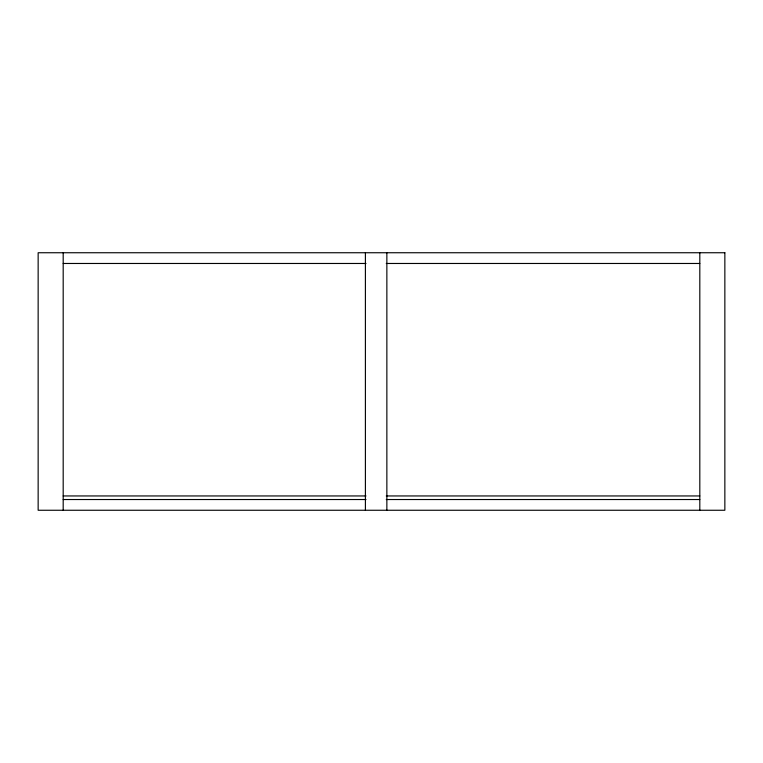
<?xml version="1.0" encoding="UTF-8"?>
<svg xmlns="http://www.w3.org/2000/svg" width="763" height="763" viewBox="0 0 763 763"><rect width="100%" height="100%" fill="white"/><g stroke="black" fill="none" stroke-linecap="round" stroke-linejoin="round"><path stroke-width="1.14" d="M63.186 263.473L366.002 263.473M386.269 263.473L699.814 263.473M63.186 495.95L366.002 495.95M386.269 495.95L699.814 495.95M63.186 499.527L366.002 499.527M386.269 499.527L699.814 499.527M699.814 252.744L699.814 510.256M386.86 252.744L386.86 510.256M365.401 252.744L365.401 510.256M63.186 252.744L63.186 510.256M724.85 252.744L38.15 252.744L38.15 510.256L724.85 510.256L724.85 252.744"/></g></svg>
